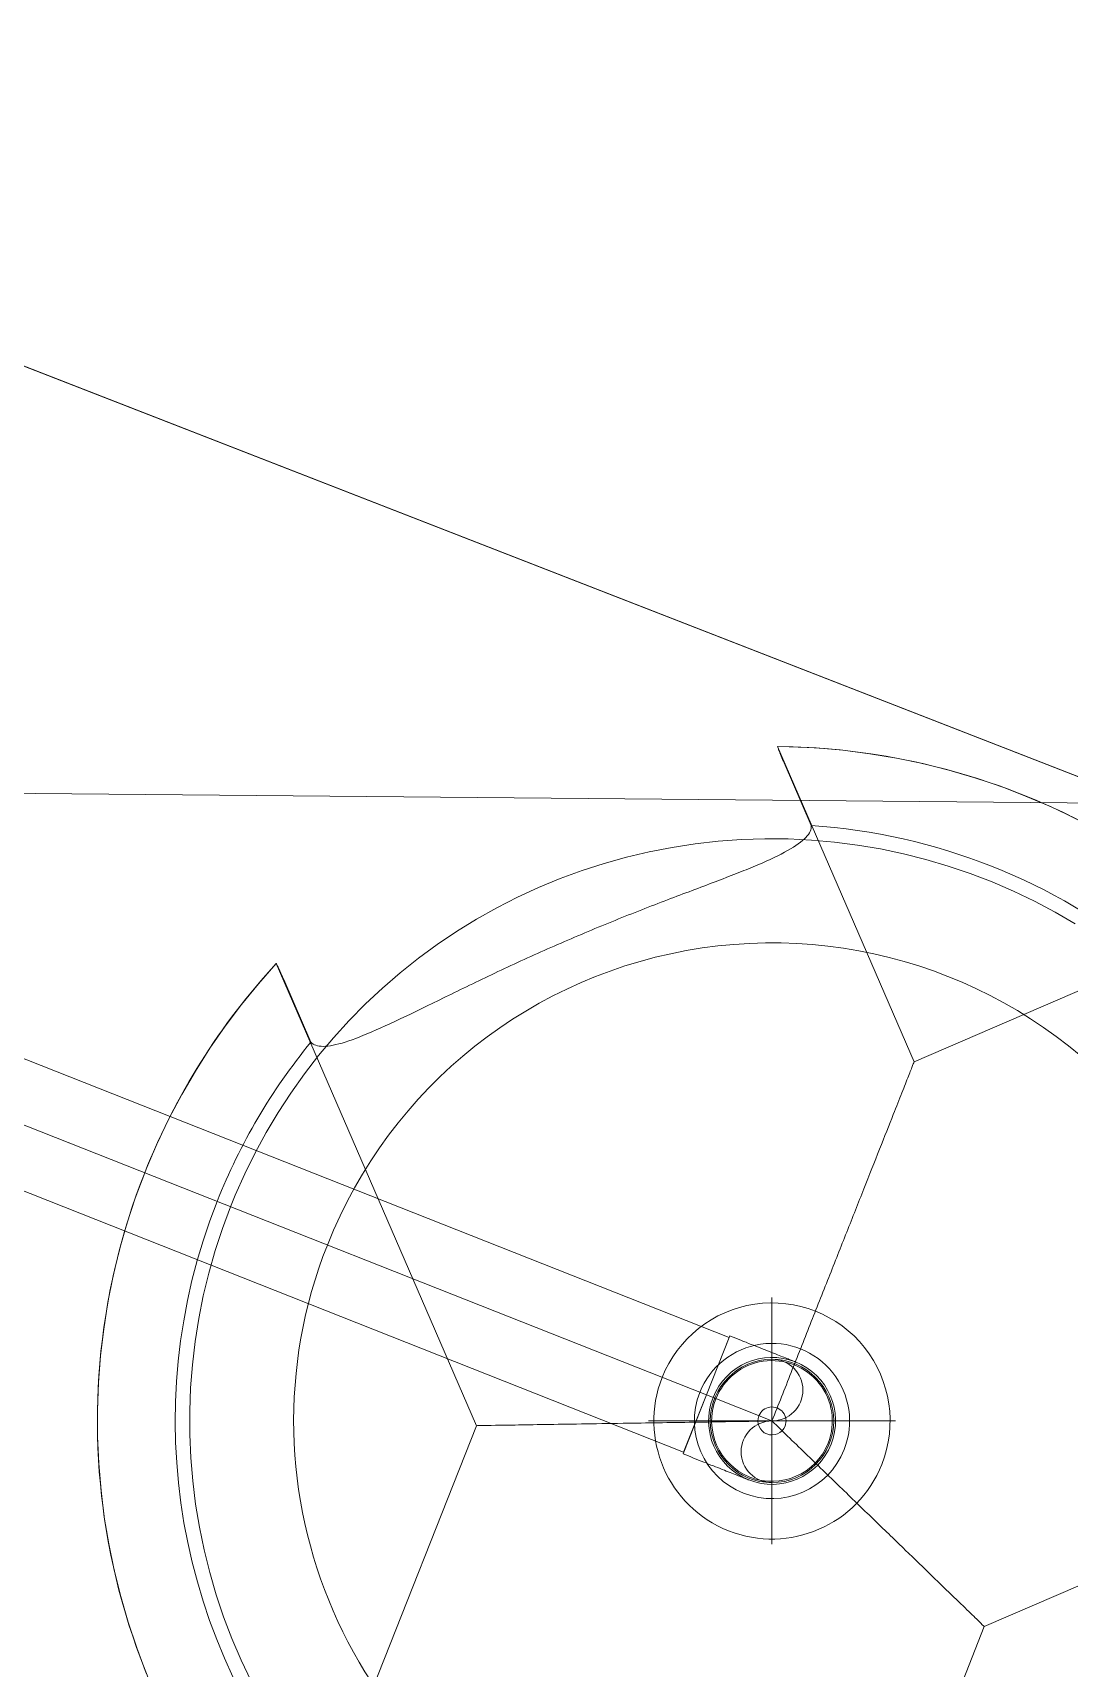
# Model space of a CAD drawing. Header units: metres. Extents: x -207 to 292, y -187 to 169.
# Drawn here: x -39.093 to -38.169, y -80.853 to -79.394 of the extents above; entities that cross this region are included whole.
import ezdxf

# ---------------------------------------------------------------- set-up
doc = ezdxf.new("R2010")
doc.units = ezdxf.units.M
for name, color, linetype, lineweight in [('A-FLOR', 7, 'Continuous', 9), ('C-TOPO-MAJR', 7, 'Continuous', 35), ('M-EQPM', 7, 'Continuous', 9), ('P-PIPE', 7, 'Continuous', 9), ('P-PIPE-CNTR', 7, 'Continuous', 9)]:
    doc.layers.add(name, color=color, linetype=linetype, lineweight=lineweight)
doc.layers.add('PR10-ARQ-PL-001-Emplazamiento-C-1_dwg', color=7, linetype='Continuous', lineweight=9, true_color=0x767676)

# ---------------------------------------------------------------- blocks, each defined once
blk = doc.blocks.new('M_Tanque Conico - M_Tanque Conico-2178119-PLANTA EMPLAZAMIENTO ACTUALIZADO')
at = {"layer": 'M-EQPM'}
for p, q in [((0, 0.3444), (-0.2167, 0.5611)), ((0.2167, 0.5611), (0, 0.3444)), ((-0.2058, 0.5496), (-0.1628, 0.5066)), ((-0.5611, 0.2167), (-0.3444, 0)), ((-0.5066, 0.1628), (-0.5496, 0.2058)), ((0.2435, -0.1009), (0.3444, 0)), ((-0.3444, 0), (-0.2435, -0.1009)), ((-0.2435, -0.1009), (-0.2435, -0.55)), ((0.2435, -0.55), (0.2435, -0.1009))]:
    blk.add_line(p, q, dxfattribs=at)
at = {"layer": 'M-EQPM', "flags": 128}
for points in [[(0.2167, 0.5611), (0.1941, 0.5693), (0.1712, 0.5766), (0.148, 0.583), (0.1246, 0.5884), (0.1009, 0.5929), (0.0771, 0.5965), (0.0532, 0.5991), (0.0292, 0.6008), (0.0052, 0.6014), (-0.0189, 0.6012), (-0.0429, 0.5999), (-0.0669, 0.5977), (-0.0907, 0.5946), (-0.1144, 0.5905), (-0.1379, 0.5854), (-0.1612, 0.5794), (-0.1843, 0.5725), (-0.207, 0.5647), (-0.2167, 0.5611)], [(0.0883, 0.5117), (0.0677, 0.5148), (0.0471, 0.5171), (0.0264, 0.5185), (0.0056, 0.5192), (-0.0152, 0.519), (-0.0359, 0.518), (-0.0566, 0.5161), (-0.0772, 0.5135), (-0.0977, 0.51), (-0.118, 0.5056), (-0.1381, 0.5005), (-0.158, 0.4946), (-0.1777, 0.4879), (-0.197, 0.4804), (-0.2161, 0.4721), (-0.2348, 0.4631), (-0.2531, 0.4533), (-0.271, 0.4429), (-0.2885, 0.4317), (-0.3056, 0.4198), (-0.3221, 0.4072), (-0.3381, 0.394), (-0.3536, 0.3802), (-0.3685, 0.3657), (-0.3829, 0.3507), (-0.3966, 0.3351), (-0.4097, 0.319), (-0.4221, 0.3024), (-0.4339, 0.2852), (-0.4449, 0.2677), (-0.4553, 0.2497), (-0.4649, 0.2312), (-0.4738, 0.2125), (-0.4819, 0.1934), (-0.4892, 0.1739), (-0.4958, 0.1542), (-0.5016, 0.1343), (-0.5065, 0.1141), (-0.5107, 0.0938), (-0.514, 0.0733), (-0.5165, 0.0527), (-0.5182, 0.032), (-0.5191, 0.0112), (-0.5192, 0)], [(-0.5611, 0.2167), (-0.5693, 0.1941), (-0.5766, 0.1712), (-0.583, 0.148), (-0.5884, 0.1246), (-0.5929, 0.1009), (-0.5965, 0.0771), (-0.5991, 0.0532), (-0.6008, 0.0292), (-0.6014, 0.0052), (-0.6015, 0)], [(-0.6015, 0), (-0.601, -0.0241), (-0.5995, -0.0481), (-0.5971, -0.072), (-0.5938, -0.0958), (-0.5895, -0.1195), (-0.5842, -0.143), (-0.578, -0.1662), (-0.5709, -0.1892), (-0.5629, -0.2119), (-0.554, -0.2342), (-0.5442, -0.2562), (-0.5335, -0.2777), (-0.522, -0.2989), (-0.5096, -0.3195), (-0.4964, -0.3396), (-0.4824, -0.3592), (-0.4677, -0.3782), (-0.4522, -0.3966), (-0.436, -0.4144)], [(-0.5192, 0), (-0.5188, -0.0208), (-0.5176, -0.0415), (-0.5155, -0.0622), (-0.5126, -0.0827), (-0.5089, -0.1032), (-0.5043, -0.1234), (-0.499, -0.1435), (-0.4929, -0.1633), (-0.4859, -0.1829), (-0.4782, -0.2022), (-0.4698, -0.2212), (-0.4605, -0.2398), (-0.4506, -0.258), (-0.4399, -0.2758), (-0.4285, -0.2932), (-0.4165, -0.3101), (-0.4037, -0.3265), (-0.3904, -0.3424), (-0.3763, -0.3577), (-0.3617, -0.3725), (-0.3466, -0.3866)]]:
    blk.add_lwpolyline(points, dxfattribs=at)
at = {"layer": 'M-EQPM'}
for radius, start, end in [(0.6015, 68.8813, 111.1187), (0.5321, 72.1801, 107.8199), (0.4264, 360, 180), (0.4264, 360, 180), (0.6015, 158.8813, 180), (0.5321, 162.1801, 180), (0.1053, 0, 180), (0.1053, 360, 180), (0.1053, 360, 180), (0.1053, 360, 180), (0.0692, 360, 180), (0.0538, 360, 180), (0.6015, 180, 246.1187), (0.4264, 180, 360), (0.4264, 180, 360), (0.1053, 180, 0), (0.1053, 180, 360), (0.1053, 180, 360), (0.1053, 180, 360), (0.0692, 180, 360), (0.0538, 180, 360), (0.0125, 360, 180), (0.0125, 360, 180), (0.0125, 180, 360), (0.0125, 180, 360), (0.5321, 297.1801, 360), (0.5321, 180, 242.8199)]:
    blk.add_arc((0, 0), radius, start, end, dxfattribs=at)
for points, knots in [([(-0.2167, 0.5611), (-0.2167, 0.5611), (-0.2164, 0.5607), (-0.2154, 0.5596), (-0.2142, 0.5583), (-0.2126, 0.5565), (-0.2098, 0.5536), (-0.2075, 0.5512), (-0.2058, 0.5496)], [-1, -1, -1, -1, -0.785714, -0.678571, -0.571429, -0.428571, -0.285714, 0, 0, 0, 0]), ([(-0.1628, 0.5066), (-0.1613, 0.5036), (-0.1617, 0.4958), (-0.1726, 0.4789), (-0.1896, 0.4608), (-0.2071, 0.444), (-0.2219, 0.4304), (-0.2381, 0.4156), (-0.2553, 0.4), (-0.2734, 0.3834), (-0.2981, 0.3602), (-0.317, 0.3418), (-0.3294, 0.3294)], [-1, -1, -1, -1, -0.857143, -0.714286, -0.571429, -0.5, -0.428571, -0.357143, -0.285714, -0.214286, -0.142857, 0, 0, 0, 0]), ([(0, 0), (0, 0.0077), (0, 0.0232), (0, 0.0464), (0, 0.0695), (0, 0.1001), (0, 0.1377), (0, 0.1815), (0, 0.223), (0, 0.2613), (0, 0.2922), (0, 0.3154), (0, 0.3316), (0, 0.342), (0, 0.3444), (0, 0.3444)], [0, 0, 0, 0, 0.05, 0.1, 0.15, 0.2, 0.3, 0.4, 0.5, 0.6, 0.7, 0.775, 0.85, 0.925, 1, 1, 1, 1]), ([(-0.3294, 0.3294), (-0.3356, 0.3232), (-0.348, 0.3107), (-0.372, 0.2857), (-0.4004, 0.2549), (-0.4309, 0.2212), (-0.4572, 0.1931), (-0.4789, 0.1726), (-0.4958, 0.1617), (-0.5036, 0.1613), (-0.5066, 0.1628)], [-1, -1, -1, -1, -0.928571, -0.857143, -0.714286, -0.571429, -0.428571, -0.285714, -0.142857, 0, 0, 0, 0]), ([(-0.5496, 0.2058), (-0.5508, 0.207), (-0.5532, 0.2094), (-0.5562, 0.2123), (-0.5584, 0.2143), (-0.5599, 0.2157), (-0.5609, 0.2165), (-0.5611, 0.2167), (-0.5611, 0.2167)], [-1, -1, -1, -1, -0.785714, -0.571429, -0.428571, -0.285714, -0.142857, 0, 0, 0, 0]), ([(-0.2435, -0.1009), (-0.2435, -0.1009), (-0.2408, -0.0997), (-0.2289, -0.0948), (-0.2098, -0.0869), (-0.1843, -0.0763), (-0.1536, -0.0636), (-0.1129, -0.0468), (-0.0613, -0.0254), (-0.0204, -0.0085), (0, 0)], [0, 0, 0, 0, 0.111111, 0.222222, 0.333333, 0.444444, 0.555556, 0.666667, 0.833333, 1, 1, 1, 1]), ([(0, 0), (0.0068, -0.0028), (0.0204, -0.0085), (0.0408, -0.0169), (0.0608, -0.0252), (0.0871, -0.0361), (0.1187, -0.0492), (0.1536, -0.0636), (0.1843, -0.0763), (0.2098, -0.0869), (0.2289, -0.0948), (0.2408, -0.0997), (0.2435, -0.1009), (0.2435, -0.1009)], [0, 0, 0, 0, 0.055556, 0.111111, 0.166667, 0.222222, 0.333333, 0.444444, 0.555556, 0.666667, 0.777778, 0.888889, 1, 1, 1, 1])]:
    blk.add_open_spline(points, degree=3, knots=knots, dxfattribs=at)
blk = doc.blocks.new('M_Elbow - Generic - Standard-2191974-PLANTA EMPLAZAMIENTO ACTUALIZADO')
at = {"layer": 'P-PIPE', "color": 150, "true_color": 0x007dff}
for p, q in [((-45.7909, -77.7012), (-45.7687, -77.6491)), ((-45.813, -77.7533), (-45.7909, -77.7012))]:
    blk.add_line(p, q, dxfattribs=at)
at = {"layer": 'P-PIPE', "color": 150, "true_color": 0x007dff, "flags": 128}
for points in [[(-45.7687, -77.6491), (-45.7711, -77.6481), (-45.7734, -77.6472), (-45.7757, -77.6462), (-45.778, -77.6452), (-45.7803, -77.6442), (-45.7825, -77.6433), (-45.7848, -77.6423), (-45.787, -77.6414), (-45.7892, -77.6405), (-45.7913, -77.6395), (-45.7934, -77.6386), (-45.7955, -77.6378), (-45.7975, -77.6369), (-45.7995, -77.6361), (-45.8015, -77.6352), (-45.8033, -77.6344), (-45.8052, -77.6337), (-45.8069, -77.6329), (-45.8087, -77.6322), (-45.8103, -77.6315), (-45.8119, -77.6308), (-45.8134, -77.6302), (-45.8148, -77.6296), (-45.8162, -77.629), (-45.8175, -77.6284), (-45.8187, -77.6279), (-45.8198, -77.6274), (-45.8209, -77.627), (-45.8219, -77.6266), (-45.8227, -77.6262), (-45.8235, -77.6259), (-45.8242, -77.6256), (-45.8249, -77.6253), (-45.8254, -77.6251), (-45.8258, -77.6249), (-45.8262, -77.6247), (-45.8264, -77.6246), (-45.8266, -77.6246), (-45.8267, -77.6245)], [(-45.8709, -77.7287), (-45.8709, -77.7287), (-45.8707, -77.7288), (-45.8705, -77.7289), (-45.8702, -77.729), (-45.8697, -77.7292), (-45.8692, -77.7294), (-45.8686, -77.7297), (-45.868, -77.73), (-45.8672, -77.7303), (-45.8663, -77.7306), (-45.8654, -77.731), (-45.8644, -77.7315), (-45.8632, -77.732), (-45.8621, -77.7325), (-45.8608, -77.733), (-45.8594, -77.7336), (-45.858, -77.7342), (-45.8565, -77.7348), (-45.855, -77.7355), (-45.8533, -77.7362), (-45.8516, -77.7369), (-45.8499, -77.7376), (-45.8481, -77.7384), (-45.8462, -77.7392), (-45.8443, -77.74), (-45.8423, -77.7408), (-45.8403, -77.7417), (-45.8382, -77.7426), (-45.8361, -77.7435), (-45.834, -77.7444), (-45.8318, -77.7453), (-45.8296, -77.7462), (-45.8273, -77.7472), (-45.8251, -77.7481), (-45.8228, -77.7491), (-45.8205, -77.7501), (-45.8182, -77.7511), (-45.8159, -77.752), (-45.8136, -77.753), (-45.813, -77.7533)]]:
    blk.add_lwpolyline(points, dxfattribs=at)
at = {"layer": 'P-PIPE', "color": 150, "true_color": 0x007dff}
for start, end in [(337, 157), (157, 337)]:
    blk.add_arc((-45.8488, -77.6766), 0.0566, start, end, dxfattribs=at)
blk = doc.blocks.new('YADRAN_LASQUEMAS_ARQ_MO_002_TERRAZAS_rvt-1-PLANTA EMPLAZAMIENTO ACTUALIZADO')
at = {"layer": 'P-PIPE', "color": 150, "true_color": 0x007dff}
for p, q in [((-38.472, -80.5582), (-39.6219, -80.1031)), ((-39.6624, -80.2054), (-38.5125, -80.6604)), ((-38.4922, -80.6093), (-38.472, -80.5582)), ((-38.4922, -80.6093), (-38.472, -80.5582)), ((-38.5125, -80.6604), (-38.4922, -80.6093)), ((-38.5125, -80.6604), (-38.4922, -80.6093))]:
    blk.add_line(p, q, dxfattribs=at)
for centre, radius, start, end in [((-38.4337, -80.6325), 0.055, 0, 180), ((-38.4337, -80.605), 0.0275, 270, 90), ((-38.4337, -80.6325), 0.055, 180, 0), ((-38.4337, -80.66), 0.0275, 90, 270)]:
    blk.add_arc(centre, radius, start, end, dxfattribs=at)
at = {"layer": 'P-PIPE-CNTR', "color": 150, "true_color": 0x007dff}
for p, q in [((-38.4922, -80.6093), (-39.6421, -80.1543)), ((-38.4922, -80.6093), (-39.6421, -80.1543)), ((-38.4337, -80.7425), (-38.4337, -80.5225)), ((-38.4922, -80.6093), (-38.4337, -80.6325)), ((-38.5437, -80.6325), (-38.3237, -80.6325))]:
    blk.add_line(p, q, dxfattribs=at)
at = {"layer": 'M-EQPM', "lineweight": 9, "rotation": 338.4099999999997}
blk.add_blockref('M_Tanque Conico - M_Tanque Conico-2178119-PLANTA EMPLAZAMIENTO ACTUALIZADO', (-38.4337, -80.6325), dxfattribs=at)
at = {"layer": 'P-PIPE', "lineweight": 9, "rotation": 181.41}
blk.add_blockref('M_Elbow - Generic - Standard-2191974-PLANTA EMPLAZAMIENTO ACTUALIZADO', (-82.3572, -159.4137), dxfattribs=at)
blk = doc.blocks.new('PR10-ARQ-PL-001-Emplazamiento-C-1_dwg-674643-PLANTA EMPLAZAMIENTO ACTUALIZADO')
at = {"layer": 'A-FLOR', "flags": 128}
blk.add_lwpolyline([(-37.4473, -80.3358), (-37.9658, -81.6671), (-40.3127, -80.753), (-39.7942, -79.4217)], close=True, dxfattribs=at)
at = {"layer": 'C-TOPO-MAJR', "color": 1, "lineweight": 9, "true_color": 0xff0000, "flags": 128}
blk.add_lwpolyline([(-29.9441, -80.155), (-45.4246, -80.0161), (-46.8074, -80.3823), (-46.8159, -80.3786), (-47.065, -80.2706), (-47.3253, -80.1578), (-47.6991, -79.9957), (-49.7023, -78.4306), (-50.0494, -78.4815), (-50.027, -78.4277), (-49.9667, -78.2312), (-49.9561, -78.1179), (-49.8467, -77.8398), (-49.0207, -74.5888), (-43.5179, -57.2013), (-42.1728, -52.8152), (-40.8687, -49.6774), (-39.5781, -46.8198), (-33.0233, -25.185)], dxfattribs=at)

msp = doc.modelspace()

# ---------------------------------------------------------------- linework, layer by layer
at = {"layer": 'A-FLOR'}
msp.add_line((-39.7942, -79.4217), (-37.4473, -80.3358), dxfattribs=at)
at = {"layer": 'C-TOPO-MAJR', "color": 1, "lineweight": 9, "true_color": 0xff0000, "flags": 128}
msp.add_lwpolyline([(-45.4246, -80.0161), (-29.9441, -80.155), (-25.7176, -80.1929)], dxfattribs=at)

# ---------------------------------------------------------------- block references
at = {"lineweight": 5}
msp.add_blockref('YADRAN_LASQUEMAS_ARQ_MO_002_TERRAZAS_rvt-1-PLANTA EMPLAZAMIENTO ACTUALIZADO', (0, 0), dxfattribs=at)
at = {"layer": 'PR10-ARQ-PL-001-Emplazamiento-C-1_dwg', "color": 7}
msp.add_blockref('PR10-ARQ-PL-001-Emplazamiento-C-1_dwg-674643-PLANTA EMPLAZAMIENTO ACTUALIZADO', (0, 0), dxfattribs=at)

doc.saveas('drawing.dxf')
